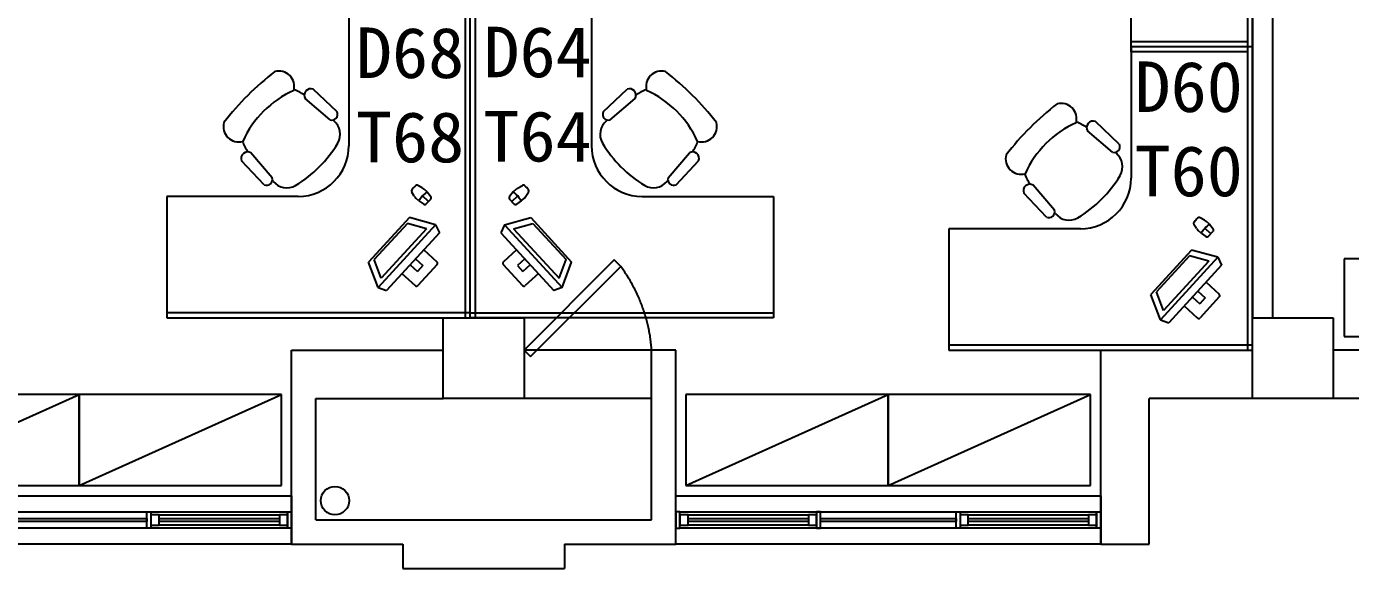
# Model space of a CAD drawing. Header units: millimetres. Extents: x 526420 to 928802, y 401925 to 509768.
# Drawn here: x 821761 to 828306, y 416884 to 419564 of the extents above; entities that cross this region are included whole.
import ezdxf

# ---------------------------------------------------------------- set-up
doc = ezdxf.new("R2010")
doc.units = ezdxf.units.MM
doc.header["$LTSCALE"] = 3000
doc.header["$MEASUREMENT"] = 0
doc.linetypes.add('DASH', pattern=[0.35, 0.25, -0.1])
doc.linetypes.add('DASHED2', pattern=[0.375, 0.25, -0.125])
doc.layers.get('0').update_dxf_attribs({"linetype": 'CONTINUOUS'})
for name, color, linetype in [('D-WALL', 7, 'CONTINUOUS'), ('D-WINDOW', 7, 'CONTINUOUS'), ('P-DOOR', 7, 'CONTINUOUS'), ('P-FURNI-I', 7, 'CONTINUOUS'), ('P-WALL', 7, 'CONTINUOUS'), ('窗台线', 7, 'CONTINUOUS')]:
    doc.layers.add(name, color=color, linetype=linetype)
doc.styles.get("Standard").update_dxf_attribs({"font": 'romans.shx', "width": 0.65, "bigfont": 'hzfs1.shx'})

msp = doc.modelspace()

# ---------------------------------------------------------------- linework, layer by layer
at = {"color": 0, "ltscale": 0.7}
msp.add_circle((823285.8, 417219.4), 70, dxfattribs=at)
at = {"layer": 'D-WALL', "color": 0, "ltscale": 100}
for p, q in [((823821, 418123.7), (824221, 418123.7)), ((823821, 417723.7), (823821, 418123.7)), ((824221, 418123.7), (824221, 417723.7)), ((827821, 418123.7), (828221, 418123.7)), ((827821, 417723.7), (827821, 418123.7)), ((828221, 418123.7), (828221, 417723.7)), ((824221, 417723.7), (823821, 417723.7)), ((828221, 417723.7), (827821, 417723.7))]:
    msp.add_line(p, q, dxfattribs=at)
at = {"layer": 'D-WALL', "color": 0, "ltscale": 0.7}
for p, q in [((823071, 417963.7), (823821, 417963.7)), ((823071, 417963.7), (823191, 417963.7)), ((823071, 417003.7), (823071, 417963.7)), ((824971, 417963.7), (824851, 417963.7)), ((824851, 417123.7), (824851, 417963.7)), ((824971, 417003.7), (824971, 417963.7)), ((827071, 417963.7), (827821, 417963.7)), ((827071, 417003.7), (827071, 417963.7)), ((828821, 417963.7), (828221, 417963.7)), ((823191, 417723.7), (823821, 417723.7)), ((823191, 417123.7), (823191, 417723.7)), ((828821, 417723.7), (827311, 417723.7)), ((827311, 417003.7), (827311, 417723.7)), ((823191, 417123.7), (824851, 417123.7)), ((823071, 417003.7), (823621, 417003.7)), ((823071, 417003.7), (823311, 417003.7)), ((823621, 417003.7), (823621, 416883.7)), ((824421, 417003.7), (824971, 417003.7)), ((824421, 417003.7), (824421, 416883.7)), ((824731, 417003.7), (824971, 417003.7)), ((827071, 417003.7), (827311, 417003.7)), ((823621, 416883.7), (824421, 416883.7))]:
    msp.add_line(p, q, dxfattribs=at)
at = {"layer": 'D-WINDOW', "color": 0, "ltscale": 0.7}
for p, q in [((820991, 417163.7), (823051, 417163.7)), ((821686, 417131.2), (822356, 417131.2)), ((822356, 417083.7), (822356, 417163.7)), ((822356, 417163.7), (822376, 417163.7)), ((822356, 417131.2), (822356, 417116.2)), ((822376, 417163.7), (822376, 417083.7)), ((822416, 417148.7), (822376, 417148.7)), ((822376, 417148.7), (822376, 417098.7)), ((822416, 417148.7), (823011, 417148.7)), ((822416, 417098.7), (822416, 417148.7)), ((822416, 417098.7), (822416, 417148.7)), ((822416, 417131.2), (823011, 417131.2)), ((822416, 417116.2), (822416, 417131.2)), ((823051, 417148.7), (823011, 417148.7)), ((823011, 417148.7), (823011, 417098.7)), ((823011, 417148.7), (823011, 417098.7)), ((823011, 417131.2), (823011, 417116.2)), ((823051, 417163.7), (823051, 417083.7)), ((823051, 417083.7), (823051, 417163.7)), ((823051, 417163.7), (823071, 417163.7)), ((823051, 417098.7), (823051, 417148.7)), ((823071, 417163.7), (823071, 417083.7)), ((824991, 417163.7), (824971, 417163.7)), ((824971, 417163.7), (824971, 417083.7)), ((824991, 417163.7), (827051, 417163.7)), ((824991, 417083.7), (824991, 417163.7)), ((824991, 417083.7), (824991, 417163.7)), ((825031, 417148.7), (824991, 417148.7)), ((824991, 417148.7), (824991, 417098.7)), ((825031, 417148.7), (825626, 417148.7)), ((825031, 417098.7), (825031, 417148.7)), ((825031, 417098.7), (825031, 417148.7)), ((825031, 417131.2), (825626, 417131.2)), ((825031, 417116.2), (825031, 417131.2)), ((825666, 417148.7), (825626, 417148.7)), ((825626, 417148.7), (825626, 417098.7)), ((825626, 417148.7), (825626, 417098.7)), ((825626, 417131.2), (825626, 417116.2)), ((825686, 417163.7), (825666, 417163.7)), ((825666, 417163.7), (825666, 417083.7)), ((825666, 417098.7), (825666, 417148.7)), ((825686, 417083.7), (825686, 417163.7)), ((825686, 417131.2), (826356, 417131.2)), ((825686, 417116.2), (825686, 417131.2)), ((826356, 417083.7), (826356, 417163.7)), ((826356, 417163.7), (826376, 417163.7)), ((826356, 417131.2), (826356, 417116.2)), ((826376, 417163.7), (826376, 417083.7)), ((826416, 417148.7), (826376, 417148.7)), ((826376, 417148.7), (826376, 417098.7)), ((826416, 417148.7), (827011, 417148.7)), ((826416, 417098.7), (826416, 417148.7)), ((826416, 417098.7), (826416, 417148.7)), ((826416, 417131.2), (827011, 417131.2)), ((826416, 417116.2), (826416, 417131.2)), ((827051, 417148.7), (827011, 417148.7)), ((827011, 417148.7), (827011, 417098.7)), ((827011, 417148.7), (827011, 417098.7)), ((827011, 417131.2), (827011, 417116.2)), ((827051, 417163.7), (827051, 417083.7)), ((827051, 417083.7), (827051, 417163.7)), ((827051, 417163.7), (827071, 417163.7)), ((827051, 417098.7), (827051, 417148.7)), ((827071, 417163.7), (827071, 417083.7)), ((823051, 417083.7), (820991, 417083.7)), ((822356, 417116.2), (821686, 417116.2)), ((822376, 417083.7), (822356, 417083.7)), ((822376, 417098.7), (822416, 417098.7)), ((823011, 417116.2), (822416, 417116.2)), ((823011, 417098.7), (822416, 417098.7)), ((823011, 417098.7), (823051, 417098.7)), ((823071, 417083.7), (823051, 417083.7)), ((824971, 417083.7), (824991, 417083.7)), ((824991, 417098.7), (825031, 417098.7)), ((827051, 417083.7), (824991, 417083.7)), ((825626, 417116.2), (825031, 417116.2)), ((825626, 417098.7), (825031, 417098.7)), ((825626, 417098.7), (825666, 417098.7)), ((825666, 417083.7), (825686, 417083.7)), ((826356, 417116.2), (825686, 417116.2)), ((826376, 417083.7), (826356, 417083.7)), ((826376, 417098.7), (826416, 417098.7)), ((827011, 417116.2), (826416, 417116.2)), ((827011, 417098.7), (826416, 417098.7)), ((827011, 417098.7), (827051, 417098.7)), ((827071, 417083.7), (827051, 417083.7)), ((823071, 417003.7), (820971, 417003.7)), ((827071, 417003.7), (824971, 417003.7))]:
    msp.add_line(p, q, dxfattribs=at)
at = {"layer": 'P-DOOR', "color": 0, "linetype": 'DASHED2', "ltscale": 10}
for p, q in [((824666.4, 418409.2), (824221, 417963.7)), ((824252.8, 417931.9), (824698.3, 418377.4)), ((824698.3, 418377.4), (824666.4, 418409.2)), ((824851, 417963.7), (824221, 417963.7)), ((824221, 417963.7), (824252.8, 417931.9)), ((824851, 417723.7), (824221, 417723.7))]:
    msp.add_line(p, q, dxfattribs=at)
msp.add_arc((824071.2, 417910.9), 781.5, 3.87552, 36.64804, dxfattribs=at)
at = {"layer": 'P-FURNI-I', "color": 0}
for p, q in [((823929, 421123.7), (823929, 418123.7)), ((823954, 418123.7), (823954, 421123.7)), ((823954, 418123.7), (823954, 421123.7)), ((823979, 421123.7), (823979, 418123.7)), ((827796, 420963.7), (827796, 417963.7)), ((827821, 417963.7), (827821, 420963.7)), ((827821, 420963.7), (827821, 419463.7)), ((827221, 419463.7), (827221, 420113.7)), ((823354, 419623.7), (823354, 418973.7)), ((823954, 418123.7), (823954, 419623.7)), ((823954, 418123.7), (823954, 419623.7)), ((824554, 419623.7), (824554, 418973.7)), ((827221, 419438.7), (827221, 419488.7)), ((827221, 419488.7), (827796, 419488.7)), ((827796, 419488.7), (827796, 419438.7)), ((827821, 419463.7), (827221, 419463.7)), ((827821, 419463.7), (827221, 419463.7)), ((827221, 419463.7), (827221, 418813.7)), ((827796, 419438.7), (827221, 419438.7)), ((827821, 417963.7), (827821, 419463.7)), ((823296.1, 419141.4), (823178, 419253.3)), ((824611.8, 419141.4), (824729.9, 419253.3)), ((823262.1, 419102.7), (823138.9, 419207.3)), ((824645.8, 419102.7), (824769, 419207.3)), ((823279.8, 419097.3), (823274.9, 419101.5)), ((823279.8, 419097.3), (823275.1, 419101.5)), ((824628.1, 419097.3), (824632.9, 419101.5)), ((824628.1, 419097.3), (824633, 419101.5)), ((827163.1, 418981.4), (827045, 419093.3)), ((827129.1, 418942.7), (827005.9, 419047.3)), ((822936.3, 418781.5), (822824.3, 418899.7)), ((822974.9, 418815.6), (822870.4, 418938.8)), ((824933, 418815.6), (825037.5, 418938.8)), ((824971.7, 418781.5), (825083.6, 418899.7)), ((827146.8, 418937.3), (827141.9, 418941.5)), ((827146.8, 418937.3), (827142.1, 418941.5)), ((822980.4, 418797.9), (822976.2, 418802.7)), ((824927.6, 418797.9), (824931.7, 418802.7)), ((826841.9, 418655.6), (826737.4, 418778.8)), ((823104, 418723.7), (822454, 418723.7)), ((822454, 418723.7), (822454, 418123.7)), ((824804, 418723.7), (825454, 418723.7)), ((825454, 418723.7), (825454, 418123.7)), ((826803.3, 418621.5), (826691.3, 418739.7)), ((826847.4, 418637.9), (826843.2, 418642.7)), ((823653.5, 418618.5), (823452.3, 418399.1)), ((823643.7, 418590), (823479.7, 418411.3)), ((823783.4, 418582.6), (823499.2, 418272.8)), ((823739, 418563.7), (823643.7, 418590)), ((823783.4, 418582.6), (823653.5, 418618.5)), ((823783.4, 418582.6), (823801.8, 418543.4)), ((824124.5, 418582.6), (824106.2, 418543.4)), ((824124.5, 418582.6), (824254.4, 418618.5)), ((824124.5, 418582.6), (824408.7, 418272.8)), ((824168.9, 418563.7), (824264.2, 418590)), ((824254.4, 418618.5), (824455.6, 418399.1)), ((824264.2, 418590), (824428.2, 418411.3)), ((823739, 418563.7), (823514.2, 418318.7)), ((823801.8, 418543.4), (823540.1, 418258.2)), ((824106.2, 418543.4), (824367.8, 418258.2)), ((824168.9, 418563.7), (824393.7, 418318.7)), ((826971, 418563.7), (826321, 418563.7)), ((826321, 418563.7), (826321, 417963.7)), ((827520.5, 418458.5), (827319.3, 418239.1)), ((827650.4, 418422.6), (827520.5, 418458.5)), ((823499.2, 418272.7), (823452.3, 418399.1)), ((823514.2, 418318.7), (823479.7, 418411.3)), ((824393.7, 418318.7), (824428.2, 418411.3)), ((824408.7, 418272.7), (824455.6, 418399.1)), ((827510.7, 418430), (827346.7, 418251.3)), ((827650.4, 418422.6), (827366.2, 418112.8)), ((827606, 418403.7), (827381.2, 418158.7)), ((827668.8, 418383.4), (827407.1, 418098.2)), ((827606, 418403.7), (827510.7, 418430)), ((827650.4, 418422.6), (827668.8, 418383.4)), ((823499.5, 418273.1), (823540.1, 418258.2)), ((824408.4, 418273.1), (824367.8, 418258.2)), ((827366.2, 418112.7), (827319.3, 418239.1)), ((827381.2, 418158.7), (827346.7, 418251.3)), ((822454, 418148.7), (822454, 418123.7)), ((823954, 418148.7), (822454, 418148.7)), ((822454, 418123.7), (823954, 418123.7)), ((822454, 418123.7), (823954, 418123.7)), ((823929, 418123.7), (823954, 418123.7)), ((823954, 418123.7), (823954, 418148.7)), ((823954, 418148.7), (825454, 418148.7)), ((823954, 418123.7), (823954, 418148.7)), ((825454, 418123.7), (823954, 418123.7)), ((823979, 418123.7), (823954, 418123.7)), ((825454, 418123.7), (823954, 418123.7)), ((823954, 418123.7), (823954, 418123.7)), ((823954, 418123.7), (823954, 418123.7)), ((825454, 418148.7), (825454, 418123.7)), ((827366.5, 418113.1), (827407.1, 418098.2)), ((826321, 417988.7), (826321, 417963.7)), ((827821, 417988.7), (826321, 417988.7)), ((827821, 417963.7), (827821, 417988.7)), ((826321, 417963.7), (827821, 417963.7)), ((826321, 417963.7), (827821, 417963.7)), ((827796, 417963.7), (827821, 417963.7)), ((827821, 417963.7), (827821, 417963.7))]:
    msp.add_line(p, q, dxfattribs=at)
at = {"layer": 'P-FURNI-I', "color": 0, "linetype": 'ByBlock'}
for p, q in [((823716.4, 418766.4), (823695.3, 418777.7)), ((824191.5, 418766.4), (824212.6, 418777.7)), ((823678, 418724.5), (823664.9, 418744.6)), ((823701, 418701.3), (823686.1, 418715)), ((823701, 418701.3), (823724.3, 418685.3)), ((823748.2, 418698.7), (823718.8, 418725.7)), ((823741.6, 418745.5), (823726.6, 418759.2)), ((823737.3, 418686.8), (823759.1, 418710.5)), ((823741.6, 418745.5), (823759.5, 418723.6)), ((824166.3, 418745.5), (824148.4, 418723.6)), ((824170.6, 418686.8), (824148.8, 418710.5)), ((824159.7, 418698.7), (824189.1, 418725.7)), ((824166.3, 418745.5), (824181.3, 418759.2)), ((824206.9, 418701.3), (824183.6, 418685.3)), ((824206.9, 418701.3), (824221.9, 418715)), ((824229.9, 418724.5), (824243, 418744.6)), ((827545, 418564.5), (827531.9, 418584.6)), ((827583.4, 418606.4), (827562.3, 418617.7)), ((827615.2, 418538.7), (827585.8, 418565.7)), ((827608.6, 418585.5), (827593.6, 418599.2)), ((827608.6, 418585.5), (827626.5, 418563.6)), ((827568, 418541.3), (827553.1, 418555)), ((827568, 418541.3), (827591.3, 418525.3)), ((827604.3, 418526.8), (827626.1, 418550.5)), ((823725, 418459.7), (823789.8, 418400.3)), ((824182.9, 418459.7), (824118.2, 418400.3)), ((823657.4, 418386), (823693.5, 418353)), ((823684.5, 418415.5), (823720.5, 418382.4)), ((823720.5, 418382.4), (823693.5, 418353)), ((823790.4, 418386.2), (823695.7, 418283)), ((824117.5, 418386.2), (824212.2, 418283)), ((824223.5, 418415.5), (824187.4, 418382.4)), ((824187.4, 418382.4), (824214.4, 418353)), ((824250.5, 418386), (824214.4, 418353)), ((823616.9, 418341.8), (823681.6, 418282.4)), ((824291.1, 418341.8), (824226.3, 418282.4)), ((827551.5, 418255.5), (827587.5, 418222.4)), ((827592, 418299.7), (827656.8, 418240.3)), ((827483.9, 418181.8), (827548.6, 418122.4)), ((827524.4, 418226), (827560.5, 418193)), ((827587.5, 418222.4), (827560.5, 418193)), ((827657.4, 418226.2), (827562.7, 418123))]:
    msp.add_line(p, q, dxfattribs=at)
at = {"layer": 'P-FURNI-I', "color": 0, "linetype": 'DASH'}
for p, q in [((828658.1, 418414.6), (828274.1, 418414.6)), ((828274.1, 418414.6), (828274.1, 418030.6)), ((828274.1, 418030.6), (828658.1, 418030.6))]:
    msp.add_line(p, q, dxfattribs=at)
at = {"layer": 'P-FURNI-I', "color": 0, "ltscale": 100}
for p, q in [((821021, 417293.7), (822021, 417743.7)), ((822021, 417743.7), (821021, 417743.7)), ((822021, 417293.7), (823021, 417743.7)), ((822021, 417293.7), (822021, 417743.7)), ((823021, 417743.7), (822021, 417743.7)), ((822021, 417743.7), (822021, 417293.7)), ((823021, 417293.7), (823021, 417743.7)), ((825021, 417293.7), (826021, 417743.7)), ((826021, 417743.7), (825021, 417743.7)), ((825021, 417743.7), (825021, 417293.7)), ((826021, 417293.7), (827021, 417743.7)), ((826021, 417293.7), (826021, 417743.7)), ((827021, 417743.7), (826021, 417743.7)), ((826021, 417743.7), (826021, 417293.7)), ((827021, 417293.7), (827021, 417743.7)), ((821021, 417293.7), (822021, 417293.7)), ((822021, 417293.7), (823021, 417293.7)), ((825021, 417293.7), (826021, 417293.7)), ((826021, 417293.7), (827021, 417293.7))]:
    msp.add_line(p, q, dxfattribs=at)
at = {"layer": 'P-FURNI-I', "color": 0}
for centre, radius, start, end in [((823832.9, 418244.8), 1383.5, 127.59073, 142.40927), ((823008.2, 419267.1), 76.4, 345.39269, 104.60731), ((824899.7, 419267.1), 76.4, 75.39269, 194.60731), ((824075, 418244.8), 1383.5, 37.59073, 52.40927), ((823288.3, 418789.4), 502.6, 114.20895, 155.79105), ((823027.7, 419083.1), 177.1, 53.09524, 71.38199), ((823165.7, 419224.2), 31.7, 67.15642, 212.13371), ((824742.2, 419224.2), 31.7, 327.86629, 112.84358), ((824880.2, 419083.1), 177.1, 108.61801, 126.90476), ((824619.6, 418789.4), 502.6, 24.20895, 65.79105), ((827699.9, 418084.8), 1383.5, 127.59073, 142.40927), ((826875.2, 419107.1), 76.4, 345.39269, 104.60731), ((822810.6, 419069.5), 76.4, 165.39269, 284.60731), ((823271.2, 419129.1), 27.9, 251.04311, 26.28384), ((823222.9, 419029.5), 88.6, 331.10866, 50), ((824685, 419029.5), 88.6, 130, 208.89134), ((824636.8, 419129.1), 27.9, 153.71616, 288.95689), ((825097.4, 419069.5), 76.4, 255.39269, 14.60731), ((826894.7, 418923.1), 177.1, 53.09524, 71.38199), ((827032.7, 419064.2), 31.7, 67.15642, 212.13371), ((827155.3, 418629.4), 502.6, 114.20895, 155.79105), ((822996.4, 419051.7), 177.1, 198.78779, 217.66529), ((822767, 419310.7), 624.1, 301.27501, 328.72499), ((823104, 418973.7), 250, 270.00002, 359.99998), ((824804, 418973.7), 250, 180.00002, 269.99998), ((825140.9, 419310.7), 624.1, 211.27501, 238.72499), ((824911.5, 419051.7), 177.1, 322.33471, 341.21221), ((827138.2, 418969.1), 27.9, 251.04311, 26.28384), ((822853.5, 418912), 31.7, 57.86629, 202.84358), ((825054.4, 418912), 31.7, 337.15642, 122.13371), ((826677.6, 418909.5), 76.4, 165.39269, 284.60731), ((827089.9, 418869.5), 88.6, 331.10866, 50), ((826863.4, 418891.7), 177.1, 198.78779, 217.66529), ((822948.6, 418806.5), 27.9, 243.71616, 18.95689), ((823048.2, 418854.8), 88.6, 220, 298.89134), ((824859.7, 418854.8), 88.6, 241.10866, 320), ((824959.3, 418806.5), 27.9, 161.04311, 296.28384), ((826720.5, 418752), 31.7, 57.86629, 202.84358), ((826634, 419150.7), 624.1, 301.27501, 328.72499), ((826971, 418813.7), 250, 270.00002, 359.99998), ((826815.6, 418646.5), 27.9, 243.71616, 18.95689), ((826915.2, 418694.8), 88.6, 220, 298.89134)]:
    msp.add_arc(centre, radius, start, end, dxfattribs=at)
at = {"layer": 'P-FURNI-I', "color": 0, "linetype": 'ByBlock'}
for centre, radius, start, end in [((823738.7, 418707.4), 88, 129.09951, 145.8412), ((823690.6, 418768.9), 10, 61.81376, 137.47035), ((823692.8, 418722.3), 50, 47.47035, 61.81376), ((824215.1, 418722.3), 50, 118.18624, 132.52965), ((824217.3, 418768.9), 10, 42.52965, 118.18624), ((824169.2, 418707.4), 88, 34.1588, 50.90049), ((823673.3, 418750), 10, 137.47035, 213.12695), ((823719.9, 418751.8), 50, 213.12695, 227.47035), ((823816.9, 418635.7), 133.1, 124.44717, 150.49354), ((823751.8, 418717.3), 10, 317.47035, 39.36733), ((824156.1, 418717.3), 10, 140.63267, 222.52965), ((824091, 418635.7), 133.1, 29.50646, 55.55283), ((824188.1, 418751.8), 50, 312.52965, 326.87305), ((824234.7, 418750), 10, 326.87305, 42.52965), ((823730, 418693.5), 10, 235.57338, 317.47035), ((824177.9, 418693.5), 10, 222.52965, 304.42662), ((827540.3, 418590), 10, 137.47035, 213.12695), ((827605.7, 418547.4), 88, 129.09951, 145.8412), ((827557.6, 418608.9), 10, 61.81376, 137.47035), ((827683.9, 418475.7), 133.1, 124.44717, 150.49354), ((827559.8, 418562.3), 50, 47.47035, 61.81376), ((827586.9, 418591.8), 50, 213.12695, 227.47035), ((827597, 418533.5), 10, 235.57338, 317.47035), ((827618.8, 418557.3), 10, 317.47035, 39.36733), ((823783, 418393), 10, 317.47035, 47.47035), ((824124.9, 418393), 10, 132.52965, 222.52965), ((823688.4, 418289.8), 10, 227.47035, 317.47035), ((824219.6, 418289.8), 10, 222.52965, 312.52965), ((827650, 418233), 10, 317.47035, 47.47035), ((827555.4, 418129.8), 10, 227.47035, 317.47035)]:
    msp.add_arc(centre, radius, start, end, dxfattribs=at)
at = {"layer": 'P-WALL', "color": 0, "ltscale": 0.7}
for p, q in [((827821, 422863.7), (827821, 418123.7)), ((827921, 422863.7), (827921, 418123.7))]:
    msp.add_line(p, q, dxfattribs=at)
at = {"layer": '窗台线', "color": 0, "ltscale": 0.7}
for p, q in [((820971, 417243.7), (823071, 417243.7)), ((823071, 417243.7), (823071, 417003.7)), ((824971, 417243.7), (827071, 417243.7)), ((824971, 417003.7), (824971, 417243.7)), ((827071, 417243.7), (827071, 417003.7))]:
    msp.add_line(p, q, dxfattribs=at)

# ---------------------------------------------------------------- texts
at = {"layer": 'P-FURNI-I', "color": 6, "ltscale": 0.7, "char_height": 250, "width": 339.372, "attachment_point": 1}
for s, insert in [('{\\fKaiTi_GB2312|b0|i0|c134|p49;\\W1.05;\\C3;D68\\PT68}', (823389.1, 419558.7)), ('{\\fKaiTi_GB2312|b0|i0|c134|p49;\\W1.05;\\C3;D64\\PT64}', (824019.4, 419562.6)), ('{\\fKaiTi_GB2312|b0|i0|c134|p49;\\W1.05;\\C3;D60\\PT60}', (827238, 419390.8))]:
    msp.add_mtext(s, dxfattribs=dict(at, insert=insert))

doc.saveas('drawing.dxf')
